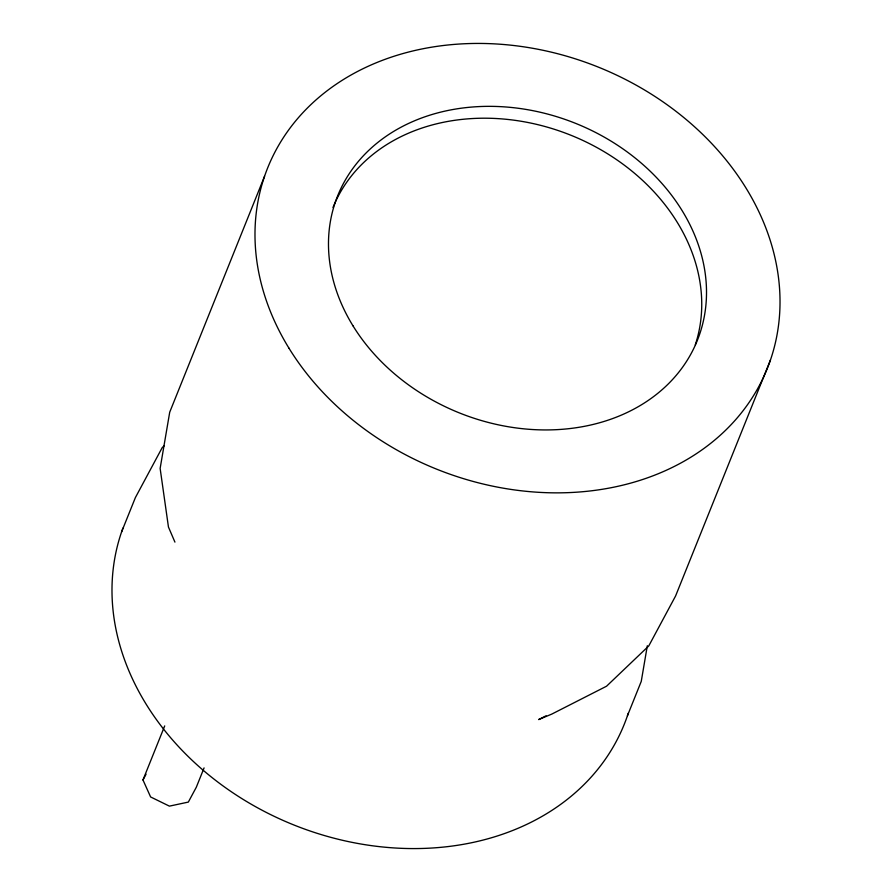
<?xml version="1.0" encoding="UTF-8"?>
<svg xmlns="http://www.w3.org/2000/svg" width="892" height="892" viewBox="0 0 892 892"><rect width="100%" height="100%" fill="white"/><g stroke="black" fill="none" stroke-linecap="round" stroke-linejoin="round"><path stroke-width="1.34" d="M647.324 645.73L641.259 681.376L627.433 715.763M121.568 531.955L135.394 497.58L162.199 447.628L164.217 445.71M264.567 176.237L169.714 412.204L160.136 468.412L168.454 527.049L174.932 542.113M204.078 767.912L196.318 787.212L188.335 802.086L169.402 806.134L150.614 796.957L142.976 779.965L164.708 725.91M770.432 360.045L675.578 596.001L648.763 645.942L606.549 686.216L551.791 714.091L538.668 719.576L546.082 715.808M142.976 779.965L146.054 774.234M628.303 713.154A269.194 216.667 21.9 0 1 303.414 828.635A269.194 216.667 21.9 0 1 122.951 528.086M332.984 207.49A193.82 156 21.9 0 1 566.487 133.521A193.82 156 21.9 0 1 695.269 344.892M288.952 348.159A269.194 216.667 21.9 0 0 743.627 409.986A269.194 216.667 21.9 0 0 519.924 46.284A269.194 216.667 21.9 0 0 288.952 348.159M352.942 325.758A193.82 156 21.9 0 0 680.306 370.269A193.82 156 21.9 0 0 519.244 108.4A193.82 156 21.9 0 0 352.942 325.758"/></g></svg>
